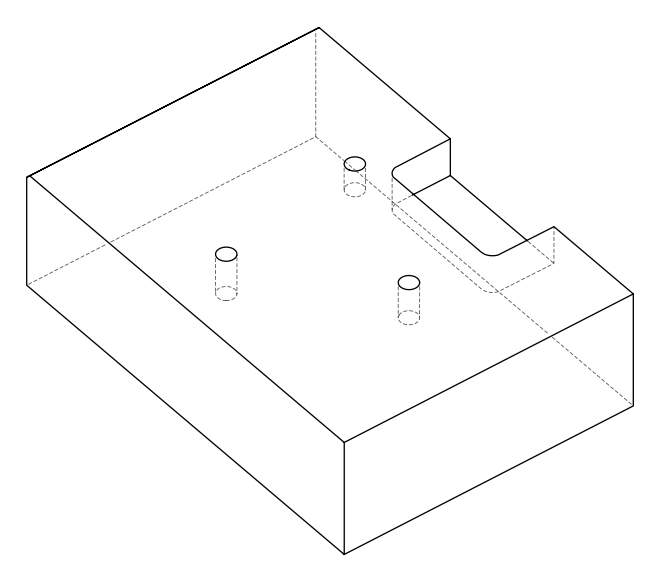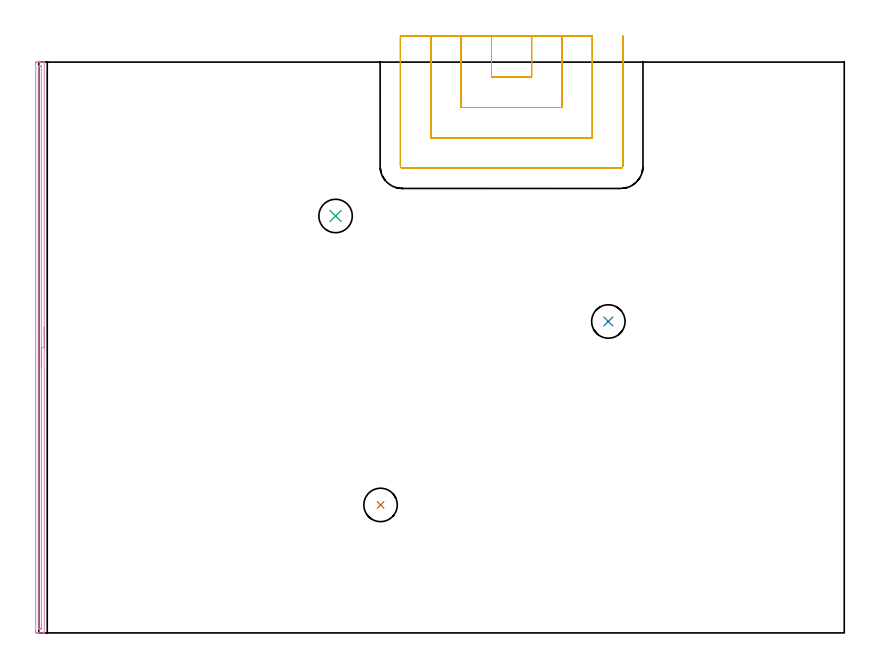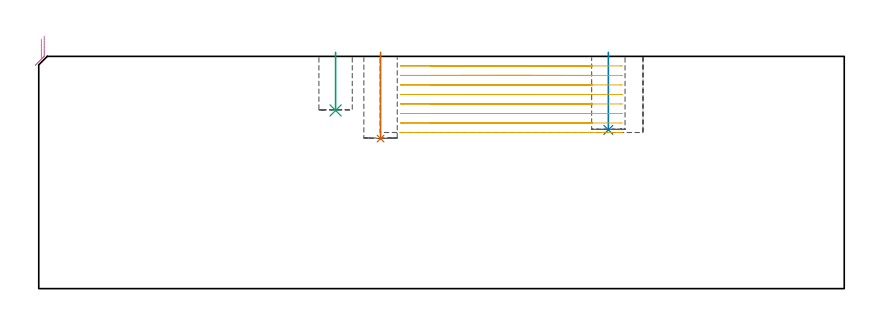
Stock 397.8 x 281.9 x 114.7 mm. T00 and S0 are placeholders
(PLAN: 5 operations, 2 tool changes, 21.4 min)
(1 INDEXABLE_INSERT_DRILL_BLIND_HOLE_FROM_SOLID | STEP1POCKET | NXT0302_004 | 0.17 min | 8623 mm3)
(2 INDEXABLE_INSERT_DRILL_BLIND_HOLE_FROM_SOLID_1 | STEP1POCKET_1 | NXT0302_004 | 0.15 min | 7704 mm3)
(3 INDEXABLE_INSERT_DRILL_BLIND_HOLE_FROM_SOLID_2 | STEP1POCKET_2 | NXT0302_004 | 0.12 min | 5658 mm3)
(4 AREA_MILL | FG_CHAMFER_SURFACE | UGT0205_001 | 4.67 min | 2486 mm3)
(5 MILL_SLOT | SLOT_PARTIAL_RECTANGULAR | UGT0201_094 | Follow Part, ap 5, ae 75% | 16.28 min | 302638 mm3)
(TOOL NXT0302_004 | Index. Insert Drill 16.5mm [880-D1650L20-05] | D16.5 PA176 FL83 Z2)
(TOOL UGT0205_001 | Chamfer Mill 20 x 3 x 45 deg. | D20 FL50 Z2)
(TOOL UGT0201_094 | End mill 20 mm | D20 FL38 Z4)
(OP 1 INDEXABLE_INSERT_DRILL_BLIND_HOLE_FROM_SOLID)
G17 G21 G94 G90
T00 M6
G54
G17 G0 G90 X168.8 Y63.2 S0 M3
G43 Z124.7 H1
G94 G81 G98 Z74.1 F250. R116.7
G80
M5
M2
(OP 2 INDEXABLE_INSERT_DRILL_BLIND_HOLE_FROM_SOLID_1)
G17 G21 G94 G90
T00 M6
G54
G17 G0 G90 X281.3 Y153.8 S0 M3
G43 Z124.7 H1
G94 G81 G98 Z78.4 F250. R116.7
G80
M5
M2
(OP 3 INDEXABLE_INSERT_DRILL_BLIND_HOLE_FROM_SOLID_2)
G17 G21 G94 G90
T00 M6
G54
G17 G0 G90 X146.6 Y205.9 S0 M3
G43 Z124.7 H1
G94 G81 G98 Z88. F250. R116.7
G80
M5
M2
(OP 4 AREA_MILL)
G17 G21 G94 G90
T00 M6
G54
G17 G0 G90 X2.7 Y150.95 S1061 M3
G43 Z124.7 H0
G94 G1 Y150.912 Z123.828 F250.
Y150.798 Z122.963
Y150.609 Z122.112
Y150.347 Z121.28
Y150.013 Z120.474
Y149.61 Z119.7
Y149.142 Z118.964
Y148.61 Z118.272
Y148.021 Z117.629
Y147.378 Z117.039
Y146.686 Z116.508
Y145.95 Z116.04
Y145.176 Z115.637
Y144.37 Z115.303
Y143.538 Z115.041
Y142.686 Z114.852
Y141.822 Z114.738
Y140.95 Z114.7
Y0.177
X2.697 Y0.01 Z114.688
X2.562 Y0.002 Z114.555
X2.421 Y0. Z114.421
X2.168 Z114.168
X1.474 Z113.469
X0.253 Z112.25
X-0.274 Z111.72
X-0.885 Z111.11
X-1.149 Y0.001 Z110.847
X-1.368 Y0.005 Z110.627
X-1.492 Y0.01 Z110.504
X-1.497 Y0.268 Z110.501
X-1.5 Y0.624 Z110.5
Y0.983
X-1.499 Y281.276 Z110.501
X-1.497 Y281.632
X-1.492 Y281.89 Z110.504
X-1.149 Y281.9 Z110.847
X-0.885 Z111.11
X-0.274 Z111.72
X0.253 Z112.25
X0.6 Z112.596
X1.127 Z113.123
X1.474 Z113.469
X2.168 Z114.168
X2.421 Z114.421
X2.562 Y281.898 Z114.555
X2.697 Y281.89 Z114.688
X2.7 Y281.723 Z114.7
Y140.95
X1.286 Z113.286
Y2.605
X1.285 Y2.412 Z113.285
X1.281 Y2.062 Z113.281
X1.279 Y2.021 Z113.279
X1.274 Y2.01 Z113.274
X1.244 Y2.007 Z113.244
X1.137 Y2.003 Z113.137
X1.003 Y2. Z113.003
X0.6 Z112.6
X0.128 Z112.128
X-0.033 Y2.003 Z111.967
X-0.066 Y2.006 Z111.934
X-0.077 Y2.01 Z111.923
X-0.079 Y2.019 Z111.921
X-0.082 Y2.057 Z111.918
X-0.085 Y2.218 Z111.915
X-0.086 Y279.295 Z111.914
X-0.085 Y279.488 Z111.915
X-0.081 Y279.838 Z111.919
X-0.079 Y279.879 Z111.921
X-0.074 Y279.89 Z111.926
X-0.044 Y279.893 Z111.956
X0.063 Y279.897 Z112.063
X0.198 Y279.9 Z112.198
X0.6 Z112.6
X1.072 Z113.072
X1.233 Y279.897 Z113.233
X1.266 Y279.894 Z113.266
X1.277 Y279.89 Z113.277
X1.279 Y279.881 Z113.279
X1.282 Y279.843 Z113.282
X1.285 Y279.682 Z113.285
X1.286 Y140.95 Z113.286
Y140.078 Z113.324
Y139.214 Z113.438
Y138.362 Z113.626
Y137.53 Z113.889
Y136.724 Z114.223
Y135.95 Z114.625
Y135.214 Z115.094
Y134.522 Z115.625
Y133.879 Z116.215
Y133.29 Z116.858
Y132.758 Z117.55
Y132.29 Z118.286
Y131.887 Z119.06
Y131.553 Z119.866
Y131.291 Z120.698
Y131.102 Z121.549
Y130.988 Z122.414
Y130.95 Z123.286
G0 Z124.7
M5
M2
(OP 5 MILL_SLOT)
G17 G21 G94 G90
T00 M6
G54
G17 G0 G90 X223.6 Y294.9 S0 M3
G43 Z124.7 H0
Z110.
G94 G1 Y291.9 F250.
Y274.5 F500.
X243.4
Y291.9
Y294.9 F250.
X208.6
Y291.9
Y259.5 F500.
X258.4
Y291.9
Y294.9 F250.
X193.6
Y291.9
Y244.5 F500.
X273.4
Y291.9
Y294.9 F250.
X178.6
Y291.9
Y230.5 F500.
G3 X179.6 Y229.5 R1.
G1 X287.4
G3 X288.4 Y230.5 R1.
G1 Y291.9
Y294.9 F250.
G0 X223.6 Z105.3
G1 Y291.9
Y274.5 F500.
X243.4
Y291.9
Y294.9 F250.
X208.6
Y291.9
Y259.5 F500.
X258.4
Y291.9
Y294.9 F250.
X193.6
Y291.9
Y244.5 F500.
X273.4
Y291.9
Y294.9 F250.
X178.6
Y291.9
Y230.5 F500.
G3 X179.6 Y229.5 R1.
G1 X287.4
G3 X288.4 Y230.5 R1.
G1 Y291.9
Y294.9 F250.
G0 X223.6 Z100.6
G1 Y291.9
Y274.5 F500.
X243.4
Y291.9
Y294.9 F250.
X208.6
Y291.9
Y259.5 F500.
X258.4
Y291.9
Y294.9 F250.
X193.6
Y291.9
Y244.5 F500.
X273.4
Y291.9
Y294.9 F250.
X178.6
Y291.9
Y230.5 F500.
G3 X179.6 Y229.5 R1.
G1 X287.4
G3 X288.4 Y230.5 R1.
G1 Y291.9
Y294.9 F250.
G0 X223.6 Z95.9
G1 Y291.9
Y274.5 F500.
X243.4
Y291.9
Y294.9 F250.
X208.6
Y291.9
Y259.5 F500.
X258.4
Y291.9
Y294.9 F250.
X193.6
Y291.9
Y244.5 F500.
X273.4
Y291.9
Y294.9 F250.
X178.6
Y291.9
Y230.5 F500.
G3 X179.6 Y229.5 R1.
G1 X287.4
G3 X288.4 Y230.5 R1.
G1 Y291.9
Y294.9 F250.
G0 X223.6 Z91.2
G1 Y291.9
Y274.5 F500.
X243.4
Y291.9
Y294.9 F250.
X208.6
Y291.9
Y259.5 F500.
X258.4
Y291.9
Y294.9 F250.
X193.6
Y291.9
Y244.5 F500.
X273.4
Y291.9
Y294.9 F250.
X178.6
Y291.9
Y230.5 F500.
G3 X179.6 Y229.5 R1.
G1 X287.4
G3 X288.4 Y230.5 R1.
G1 Y291.9
Y294.9 F250.
G0 X223.6 Z86.5
G1 Y291.9
Y274.5 F500.
X243.4
Y291.9
Y294.9 F250.
X208.6
Y291.9
Y259.5 F500.
X258.4
Y291.9
Y294.9 F250.
X193.6
Y291.9
Y244.5 F500.
X273.4
Y291.9
Y294.9 F250.
X178.6
Y291.9
Y230.5 F500.
G3 X179.6 Y229.5 R1.
G1 X287.4
G3 X288.4 Y230.5 R1.
G1 Y291.9
Y294.9 F250.
G0 X223.6 Z81.8
G1 Y291.9
Y274.5 F500.
X243.4
Y291.9
Y294.9 F250.
X208.6
Y291.9
Y259.5 F500.
X258.4
Y291.9
Y294.9 F250.
X193.6
Y291.9
Y244.5 F500.
X273.4
Y291.9
Y294.9 F250.
X178.6
Y291.9
Y230.5 F500.
G3 X179.6 Y229.5 R1.
G1 X287.4
G3 X288.4 Y230.5 R1.
G1 Y291.9
Y294.9 F250.
G0 X223.6 Z77.1
G1 Y291.9
Y274.5 F500.
X243.4
Y291.9
Y294.9 F250.
X208.6
Y291.9
Y259.5 F500.
X258.4
Y291.9
Y294.9 F250.
X193.6
Y291.9
Y244.5 F500.
X273.4
Y291.9
Y294.9 F250.
X178.6
Y291.9
Y230.5 F500.
G3 X179.6 Y229.5 R1.
G1 X287.4
G3 X288.4 Y230.5 R1.
G1 Y291.9
Y294.9 F250.
G0 Z124.7
M5
M2
